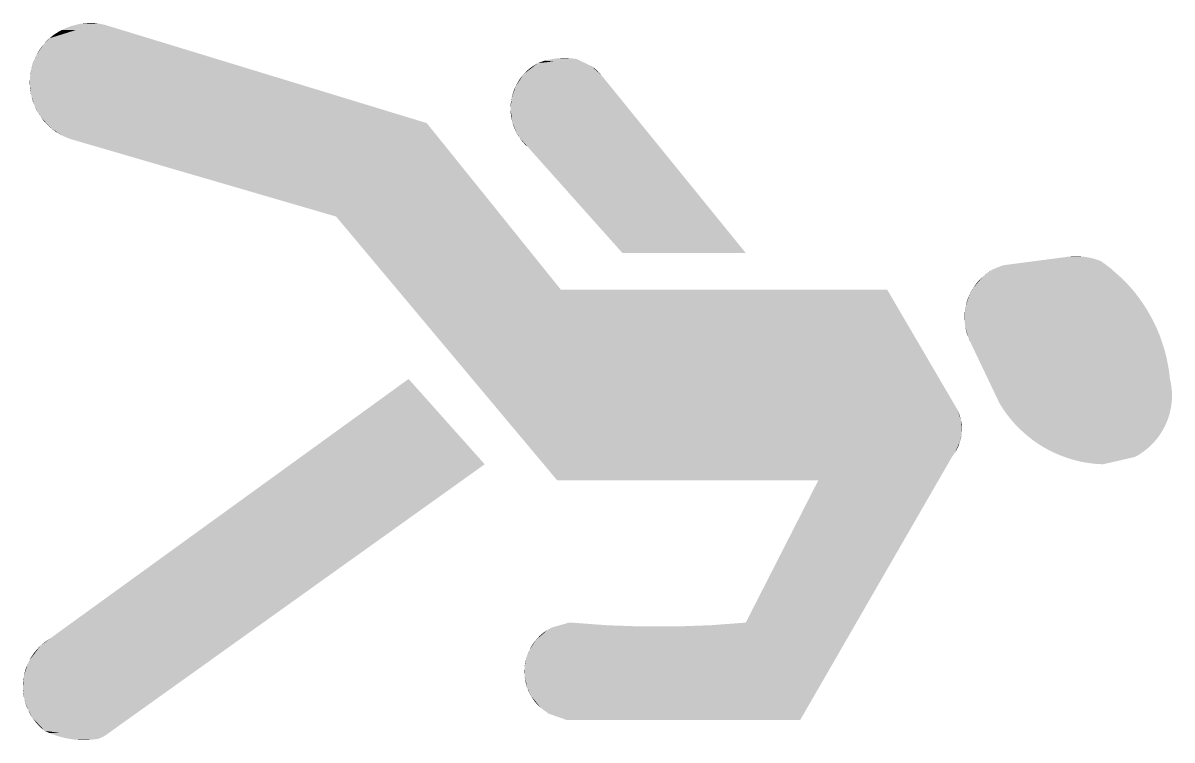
# Model space of a CAD drawing. Extents: x 561.2 to 579.4, y 765.1 to 808.4.
# Drawn here: x 563.344 to 564.444, y 767.868 to 768.554 of the extents above; entities that cross this region are included whole.
import ezdxf

# ---------------------------------------------------------------- set-up
doc = ezdxf.new("R2010")
doc.units = 0

# ---------------------------------------------------------------- blocks, each defined once
blk = doc.blocks.new('1_23_2')
at = {"color": 0}
for points in [[(0.0253, 0.3317), (0.0714, 0.346), (0.0273, 0.2455)], [(0.039, 0.238), (0.0273, 0.2455), (0.0714, 0.346)], [(0.0714, 0.346), (0.0773, 0.3449), (0.039, 0.238)], [(0.039, 0.238), (0.0773, 0.3449), (0.0445, 0.2357)], [(0.0464, 0.2351), (0.0445, 0.2357), (0.0773, 0.3449)], [(0.0773, 0.3449), (0.0792, 0.3444), (0.0464, 0.2351)], [(0.0792, 0.3444), (0.0811, 0.3438), (0.0464, 0.2351)], [(0.2999, 0.1612), (0.0464, 0.2351), (0.0811, 0.3438)], [(0.0811, 0.3438), (0.3867, 0.2506), (0.2999, 0.1612)], [(0.0082, 0.303), (0.0198, 0.326), (0.0253, 0.3317)], [(0.0082, 0.303), (0.0253, 0.3317), (0.0109, 0.2678)], [(0.0273, 0.2455), (0.0109, 0.2678), (0.0253, 0.3317)], [(0.0198, 0.326), (0.0224, 0.3289), (0.0253, 0.3317)], [(0.0224, 0.3289), (0.0238, 0.3304), (0.0253, 0.3317)], [(0.0082, 0.303), (0.0106, 0.3106), (0.0198, 0.326)], [(0.0106, 0.3106), (0.0131, 0.316), (0.0198, 0.326)], [(0.0185, 0.3244), (0.0198, 0.326), (0.0131, 0.316)], [(0.0131, 0.316), (0.0141, 0.3178), (0.0185, 0.3244)], [(0.0141, 0.3178), (0.0151, 0.3195), (0.0185, 0.3244)], [(0.0151, 0.3195), (0.0162, 0.3212), (0.0185, 0.3244)], [(0.0162, 0.3212), (0.0173, 0.3228), (0.0185, 0.3244)], [(0.0198, 0.326), (0.0211, 0.3275), (0.0224, 0.3289)], [(0.0099, 0.3087), (0.0106, 0.3106), (0.0082, 0.303)], [(0.0082, 0.303), (0.0087, 0.3049), (0.0099, 0.3087)], [(0.0087, 0.3049), (0.0093, 0.3068), (0.0099, 0.3087)], [(0.0122, 0.3142), (0.0131, 0.316), (0.0106, 0.3106)], [(0.0106, 0.3106), (0.0114, 0.3124), (0.0122, 0.3142)], [(0.4931, 0.308), (0.5302, 0.3119), (0.4719, 0.2858)], [(0.4719, 0.2858), (0.5302, 0.3119), (0.4723, 0.2423)], [(0.4839, 0.2273), (0.4723, 0.2423), (0.5302, 0.3119)], [(0.5302, 0.3119), (0.5533, 0.2972), (0.4839, 0.2273)], [(0.5442, 0.3052), (0.5533, 0.2972), (0.5302, 0.3119)], [(0.0069, 0.2951), (0.0082, 0.303), (0.0066, 0.2872)], [(0.0079, 0.2773), (0.0066, 0.2872), (0.0082, 0.303)], [(0.0078, 0.3011), (0.0082, 0.303), (0.0069, 0.2951)], [(0.0069, 0.2951), (0.0071, 0.2971), (0.0078, 0.3011)], [(0.0071, 0.2971), (0.0074, 0.2991), (0.0078, 0.3011)], [(0.0109, 0.2678), (0.0079, 0.2773), (0.0082, 0.303)], [(0.4795, 0.2974), (0.4931, 0.308), (0.4719, 0.2858)], [(0.4719, 0.2858), (0.4773, 0.2947), (0.4795, 0.2974)], [(0.4773, 0.2947), (0.4784, 0.296), (0.4795, 0.2974)], [(0.4795, 0.2974), (0.4887, 0.3053), (0.4931, 0.308)], [(0.4832, 0.301), (0.4887, 0.3053), (0.4795, 0.2974)], [(0.4795, 0.2974), (0.4807, 0.2986), (0.4832, 0.301)], [(0.4807, 0.2986), (0.4819, 0.2999), (0.4832, 0.301)], [(0.4832, 0.301), (0.4845, 0.3022), (0.4887, 0.3053)], [(0.5741, 0.1263), (0.4839, 0.2273), (0.5533, 0.2972)], [(0.4872, 0.3043), (0.4887, 0.3053), (0.4845, 0.3022)], [(0.4845, 0.3022), (0.4859, 0.3033), (0.4872, 0.3043)], [(0.5484, 0.3021), (0.5533, 0.2972), (0.5442, 0.3052)], [(0.5442, 0.3052), (0.547, 0.3032), (0.5484, 0.3021)], [(0.5442, 0.3052), (0.5456, 0.3042), (0.547, 0.3032)], [(0.5484, 0.3021), (0.5497, 0.3009), (0.5533, 0.2972)], [(0.5497, 0.3009), (0.5509, 0.2997), (0.5533, 0.2972)], [(0.5509, 0.2997), (0.5521, 0.2985), (0.5533, 0.2972)], [(0.5533, 0.2972), (0.6922, 0.1263), (0.5741, 0.1263)], [(0.0067, 0.2931), (0.0069, 0.2951), (0.0066, 0.2892)], [(0.0066, 0.2872), (0.0066, 0.2892), (0.0069, 0.2951)], [(0.0066, 0.2892), (0.0066, 0.2912), (0.0067, 0.2931)], [(0.0069, 0.2832), (0.0068, 0.2852), (0.0066, 0.2872)], [(0.0072, 0.2812), (0.0069, 0.2832), (0.0066, 0.2872)], [(0.0072, 0.2812), (0.0066, 0.2872), (0.0079, 0.2773)], [(0.4719, 0.2858), (0.4735, 0.2889), (0.4773, 0.2947)], [(0.4719, 0.2858), (0.4726, 0.2874), (0.4735, 0.2889)], [(0.4735, 0.2889), (0.4753, 0.2919), (0.4773, 0.2947)], [(0.4735, 0.2889), (0.4744, 0.2904), (0.4753, 0.2919)], [(0.4753, 0.2919), (0.4763, 0.2933), (0.4773, 0.2947)], [(0.0079, 0.2773), (0.0075, 0.2792), (0.0072, 0.2812)], [(0.0089, 0.2734), (0.0084, 0.2753), (0.0079, 0.2773)], [(0.0109, 0.2678), (0.0089, 0.2734), (0.0079, 0.2773)], [(0.468, 0.2744), (0.4719, 0.2858), (0.467, 0.264)], [(0.467, 0.264), (0.4719, 0.2858), (0.4723, 0.2423)], [(0.468, 0.2744), (0.4688, 0.2777), (0.4719, 0.2858)], [(0.468, 0.2744), (0.4684, 0.2761), (0.4688, 0.2777)], [(0.4688, 0.2777), (0.4693, 0.2794), (0.4719, 0.2858)], [(0.4711, 0.2843), (0.4719, 0.2858), (0.4693, 0.2794)], [(0.4693, 0.2794), (0.4699, 0.281), (0.4711, 0.2843)], [(0.4699, 0.281), (0.4705, 0.2827), (0.4711, 0.2843)], [(0.0109, 0.2678), (0.0095, 0.2715), (0.0089, 0.2734)], [(0.0109, 0.2678), (0.0102, 0.2696), (0.0095, 0.2715)], [(0.0144, 0.2606), (0.0117, 0.2659), (0.0109, 0.2678)], [(0.0273, 0.2455), (0.0144, 0.2606), (0.0109, 0.2678)], [(0.0134, 0.2624), (0.0125, 0.2641), (0.0117, 0.2659)], [(0.0144, 0.2606), (0.0134, 0.2624), (0.0117, 0.2659)], [(0.467, 0.264), (0.4671, 0.2675), (0.468, 0.2744)], [(0.467, 0.264), (0.467, 0.2658), (0.4671, 0.2675)], [(0.4677, 0.2727), (0.468, 0.2744), (0.4671, 0.2675)], [(0.4671, 0.2675), (0.4672, 0.2692), (0.4677, 0.2727)], [(0.4672, 0.2692), (0.4674, 0.2709), (0.4677, 0.2727)], [(0.0166, 0.2573), (0.0155, 0.2589), (0.0144, 0.2606)], [(0.0177, 0.2556), (0.0166, 0.2573), (0.0144, 0.2606)], [(0.0273, 0.2455), (0.0177, 0.2556), (0.0144, 0.2606)], [(0.0189, 0.254), (0.0177, 0.2556), (0.0273, 0.2455)], [(0.0215, 0.251), (0.0202, 0.2525), (0.0189, 0.254)], [(0.0229, 0.2496), (0.0215, 0.251), (0.0189, 0.254)], [(0.0273, 0.2455), (0.0229, 0.2496), (0.0189, 0.254)], [(0.4671, 0.2606), (0.467, 0.2623), (0.467, 0.264)], [(0.4673, 0.2588), (0.4671, 0.2606), (0.467, 0.264)], [(0.4686, 0.252), (0.4673, 0.2588), (0.467, 0.264)], [(0.4723, 0.2423), (0.4686, 0.252), (0.467, 0.264)], [(0.4678, 0.2554), (0.4675, 0.2571), (0.4673, 0.2588)], [(0.4678, 0.2554), (0.4673, 0.2588), (0.4686, 0.252)], [(0.4686, 0.252), (0.4682, 0.2537), (0.4678, 0.2554)], [(0.0273, 0.2455), (0.0243, 0.2482), (0.0229, 0.2496)], [(0.0273, 0.2455), (0.0258, 0.2468), (0.0243, 0.2482)], [(0.0288, 0.2443), (0.0273, 0.2455), (0.039, 0.238)], [(0.039, 0.238), (0.0304, 0.2431), (0.0288, 0.2443)], [(0.0338, 0.2409), (0.0321, 0.2419), (0.0304, 0.2431)], [(0.2999, 0.1612), (0.3867, 0.2506), (0.5151, 0.0913)], [(0.4696, 0.2487), (0.4691, 0.2503), (0.4686, 0.252)], [(0.4702, 0.247), (0.4696, 0.2487), (0.4686, 0.252)], [(0.4723, 0.2423), (0.4702, 0.247), (0.4686, 0.252)], [(0.4708, 0.2454), (0.4702, 0.247), (0.4723, 0.2423)], [(0.4723, 0.2423), (0.4715, 0.2438), (0.4708, 0.2454)], [(0.4739, 0.2392), (0.4731, 0.2407), (0.4723, 0.2423)], [(0.4748, 0.2378), (0.4739, 0.2392), (0.4723, 0.2423)], [(0.4758, 0.2363), (0.4748, 0.2378), (0.4723, 0.2423)], [(0.4758, 0.2363), (0.4723, 0.2423), (0.4839, 0.2273)], [(0.4779, 0.2335), (0.4768, 0.2349), (0.4758, 0.2363)], [(0.4779, 0.2335), (0.4758, 0.2363), (0.4839, 0.2273)], [(0.4801, 0.2309), (0.479, 0.2322), (0.4779, 0.2335)], [(0.4813, 0.2297), (0.4801, 0.2309), (0.4779, 0.2335)], [(0.4839, 0.2273), (0.4813, 0.2297), (0.4779, 0.2335)], [(0.4839, 0.2273), (0.4826, 0.2285), (0.4813, 0.2297)], [(0.2999, 0.1612), (0.5151, 0.0913), (0.5117, -0.0913)], [(0.9387, 0.1146), (0.9998, 0.1226), (0.9074, 0.0408)], [(0.9352, -0.0175), (0.9074, 0.0408), (0.9998, 0.1226)], [(0.9998, 0.1226), (1.0606, 0.0935), (0.9352, -0.0175)], [(1.0569, 0.0975), (1.0606, 0.0935), (0.9998, 0.1226)], [(1.0532, 0.1013), (1.0569, 0.0975), (0.9998, 0.1226)], [(0.924, 0.1074), (0.9319, 0.112), (0.9019, 0.06)], [(0.9019, 0.06), (0.9319, 0.112), (0.9052, 0.0458)], [(0.9074, 0.0408), (0.9052, 0.0458), (0.9319, 0.112)], [(0.9319, 0.112), (0.9387, 0.1146), (0.9074, 0.0408)], [(0.924, 0.1074), (0.927, 0.1094), (0.9302, 0.1112)], [(0.9101, 0.0931), (0.924, 0.1074), (0.9019, 0.06)], [(0.9196, 0.1041), (0.924, 0.1074), (0.9101, 0.0931)], [(0.9157, 0.1003), (0.9196, 0.1041), (0.9101, 0.0931)], [(0.9101, 0.0931), (0.9111, 0.0946), (0.9157, 0.1003)], [(0.9111, 0.0946), (0.9133, 0.0975), (0.9157, 0.1003)], [(0.9133, 0.0975), (0.9145, 0.0989), (0.9157, 0.1003)], [(0.9157, 0.1003), (0.917, 0.1016), (0.9196, 0.1041)], [(0.917, 0.1016), (0.9183, 0.1028), (0.9196, 0.1041)], [(0.9196, 0.1041), (0.921, 0.1052), (0.924, 0.1074)], [(0.921, 0.1052), (0.9225, 0.1064), (0.924, 0.1074)], [(0.924, 0.1074), (0.9255, 0.1085), (0.927, 0.1094)], [(0.5117, -0.0913), (0.5151, 0.0913), (0.7616, -0.0913)], [(0.5151, 0.0913), (0.8276, 0.0913), (0.7616, -0.0913)], [(0.8276, 0.0913), (0.8936, -0.0214), (0.7616, -0.0913)], [(0.9019, 0.06), (0.903, 0.0763), (0.9101, 0.0931)], [(0.9066, 0.0867), (0.9101, 0.0931), (0.903, 0.0763)], [(0.9066, 0.0867), (0.9074, 0.0883), (0.9101, 0.0931)], [(0.9074, 0.0883), (0.9082, 0.0899), (0.9101, 0.0931)], [(0.9082, 0.0899), (0.9091, 0.0915), (0.9101, 0.0931)], [(0.9111, 0.0946), (0.9122, 0.0961), (0.9133, 0.0975)], [(1.0606, 0.0935), (1.0641, 0.0894), (0.9352, -0.0175)], [(1.0641, 0.0894), (1.0674, 0.0851), (0.9352, -0.0175)], [(0.9051, 0.0833), (0.9066, 0.0867), (0.903, 0.0763)], [(0.9045, 0.0816), (0.9051, 0.0833), (0.903, 0.0763)], [(0.903, 0.0763), (0.9034, 0.0781), (0.9045, 0.0816)], [(0.9034, 0.0781), (0.9039, 0.0799), (0.9045, 0.0816)], [(0.9051, 0.0833), (0.9058, 0.085), (0.9066, 0.0867)], [(1.0674, 0.0851), (1.0706, 0.0808), (0.9352, -0.0175)], [(1.0706, 0.0808), (1.0736, 0.0763), (0.9352, -0.0175)], [(0.9017, 0.0655), (0.9017, 0.0673), (0.9019, 0.0691)], [(0.9017, 0.0655), (0.9019, 0.0691), (0.9019, 0.06)], [(0.9023, 0.0727), (0.903, 0.0763), (0.9019, 0.06)], [(0.9019, 0.0691), (0.9021, 0.0709), (0.9023, 0.0727)], [(0.9019, 0.06), (0.9019, 0.0691), (0.9023, 0.0727)], [(0.9023, 0.0727), (0.9026, 0.0745), (0.903, 0.0763)], [(1.0736, 0.0763), (1.0765, 0.0718), (0.9352, -0.0175)], [(1.0765, 0.0718), (1.0792, 0.0671), (0.9352, -0.0175)], [(1.0792, 0.0671), (1.0818, 0.0624), (0.9352, -0.0175)], [(0.9018, 0.0618), (0.9017, 0.0636), (0.9017, 0.0655)], [(0.9019, 0.06), (0.9018, 0.0618), (0.9017, 0.0655)], [(0.9023, 0.0564), (0.9021, 0.0582), (0.9019, 0.06)], [(0.9023, 0.0564), (0.9019, 0.06), (0.9052, 0.0458)], [(0.9027, 0.0546), (0.9023, 0.0564), (0.904, 0.0492)], [(0.9052, 0.0458), (0.904, 0.0492), (0.9023, 0.0564)], [(0.9375, -0.0211), (0.9352, -0.0175), (1.0818, 0.0624)], [(0.9398, -0.0247), (0.9375, -0.0211), (1.0818, 0.0624)], [(1.0818, 0.0624), (1.0842, 0.0576), (0.9398, -0.0247)], [(0.9424, -0.0282), (0.9398, -0.0247), (1.0842, 0.0576)], [(0.945, -0.0315), (0.9424, -0.0282), (1.0842, 0.0576)], [(1.0842, 0.0576), (1.0864, 0.0527), (0.945, -0.0315)], [(0.903, 0.0528), (0.9027, 0.0546), (0.904, 0.0492)], [(0.904, 0.0492), (0.9035, 0.051), (0.903, 0.0528)], [(0.9052, 0.0458), (0.9046, 0.0475), (0.904, 0.0492)], [(0.9066, 0.0424), (0.9059, 0.0441), (0.9052, 0.0458)], [(0.9074, 0.0408), (0.9066, 0.0424), (0.9052, 0.0458)], [(0.9477, -0.0348), (0.945, -0.0315), (1.0864, 0.0527)], [(0.9506, -0.038), (0.9477, -0.0348), (1.0864, 0.0527)], [(1.0864, 0.0527), (1.0885, 0.0477), (0.9506, -0.038)], [(0.9536, -0.0411), (0.9506, -0.038), (1.0885, 0.0477)], [(0.9567, -0.044), (0.9536, -0.0411), (1.0885, 0.0477)], [(1.0885, 0.0477), (1.0903, 0.0426), (0.9567, -0.044)], [(0.9599, -0.0469), (0.9567, -0.044), (1.0903, 0.0426)], [(0.9632, -0.0496), (0.9599, -0.0469), (1.0903, 0.0426)], [(1.0903, 0.0426), (1.092, 0.0375), (0.9632, -0.0496)], [(0.9666, -0.0523), (0.9632, -0.0496), (1.092, 0.0375)], [(1.092, 0.0375), (1.0936, 0.0323), (0.9666, -0.0523)], [(0.97, -0.0548), (0.9666, -0.0523), (1.0936, 0.0323)], [(0.9736, -0.0571), (0.97, -0.0548), (1.0936, 0.0323)], [(1.0936, 0.0323), (1.0949, 0.0271), (0.9736, -0.0571)], [(0.9773, -0.0594), (0.9736, -0.0571), (1.0949, 0.0271)], [(0.981, -0.0615), (0.9773, -0.0594), (1.0949, 0.0271)], [(1.0949, 0.0271), (1.096, 0.0218), (0.981, -0.0615)], [(0.9848, -0.0634), (0.981, -0.0615), (1.096, 0.0218)], [(0.9887, -0.0653), (0.9848, -0.0634), (1.096, 0.0218)], [(1.096, 0.0218), (1.097, 0.0165), (0.9887, -0.0653)], [(0.9926, -0.067), (0.9887, -0.0653), (1.097, 0.0165)], [(0.9966, -0.0685), (0.9926, -0.067), (1.097, 0.0165)], [(1.097, 0.0165), (1.0978, 0.0112), (0.9966, -0.0685)], [(1.0006, -0.0699), (0.9966, -0.0685), (1.0978, 0.0112)], [(1.0978, 0.0112), (1.0984, 0.0058), (1.0006, -0.0699)], [(0.0256, -0.2428), (0.3693, 0.0058), (0.4422, -0.0758)], [(1.0047, -0.0712), (1.0006, -0.0699), (1.0984, 0.0058)], [(1.0089, -0.0723), (1.0047, -0.0712), (1.0984, 0.0058)], [(1.013, -0.0733), (1.0089, -0.0723), (1.0984, 0.0058)], [(1.0172, -0.0741), (1.013, -0.0733), (1.0984, 0.0058)], [(1.0215, -0.0747), (1.0172, -0.0741), (1.0984, 0.0058)], [(1.0257, -0.0753), (1.0215, -0.0747), (1.0984, 0.0058)], [(1.03, -0.0756), (1.0257, -0.0753), (1.0984, 0.0058)], [(1.0984, 0.0058), (1.0989, 0.0036), (1.03, -0.0756)], [(1.0989, 0.0036), (1.0993, 0.0013), (1.03, -0.0756)], [(1.0993, 0.0013), (1.0997, -0.001), (1.03, -0.0756)], [(1.0997, -0.001), (1.1, -0.0033), (1.03, -0.0756)], [(1.1, -0.0033), (1.1002, -0.0056), (1.03, -0.0756)], [(1.1002, -0.0056), (1.1003, -0.0079), (1.03, -0.0756)], [(1.1003, -0.0079), (1.1003, -0.0103), (1.03, -0.0756)], [(1.1003, -0.0103), (1.1003, -0.0126), (1.03, -0.0756)], [(0.8901, -0.068), (0.7616, -0.0913), (0.8936, -0.0214)], [(0.8936, -0.0214), (0.8943, -0.0226), (0.8901, -0.068)], [(1.1003, -0.0126), (1.1002, -0.0149), (1.03, -0.0756)], [(1.1002, -0.0149), (1.0999, -0.0172), (1.03, -0.0756)], [(1.0999, -0.0172), (1.0997, -0.0195), (1.03, -0.0756)], [(1.0997, -0.0195), (1.0993, -0.0218), (1.03, -0.0756)], [(1.0993, -0.0218), (1.0988, -0.0241), (1.03, -0.0756)], [(0.891, -0.0668), (0.8901, -0.068), (0.8943, -0.0226)], [(0.8943, -0.0226), (0.8949, -0.0239), (0.891, -0.0668)], [(0.8926, -0.0644), (0.891, -0.0668), (0.8949, -0.0239)], [(0.8982, -0.0336), (0.8926, -0.0644), (0.8949, -0.0239)], [(0.8975, -0.0308), (0.8982, -0.0336), (0.8949, -0.0239)], [(0.8949, -0.0239), (0.8955, -0.0253), (0.8975, -0.0308)], [(0.8955, -0.0253), (0.8961, -0.0266), (0.8975, -0.0308)], [(0.8961, -0.0266), (0.8966, -0.028), (0.8975, -0.0308)], [(0.8966, -0.028), (0.8971, -0.0294), (0.8975, -0.0308)], [(0.8975, -0.0308), (0.8979, -0.0322), (0.8982, -0.0336)], [(1.0988, -0.0241), (1.0983, -0.0263), (1.03, -0.0756)], [(1.0983, -0.0263), (1.0977, -0.0286), (1.03, -0.0756)], [(1.0977, -0.0286), (1.097, -0.0308), (1.03, -0.0756)], [(1.097, -0.0308), (1.0963, -0.033), (1.03, -0.0756)], [(1.0963, -0.033), (1.0954, -0.0351), (1.03, -0.0756)], [(0.8989, -0.0467), (0.8926, -0.0644), (0.8982, -0.0336)], [(0.8991, -0.0408), (0.8989, -0.0467), (0.8982, -0.0336)], [(0.8982, -0.0336), (0.8989, -0.0379), (0.8991, -0.0408)], [(0.8987, -0.0365), (0.8989, -0.0379), (0.8982, -0.0336)], [(0.8982, -0.0336), (0.8985, -0.035), (0.8987, -0.0365)], [(0.8989, -0.0379), (0.899, -0.0394), (0.8991, -0.0408)], [(0.8991, -0.0408), (0.8991, -0.0423), (0.8989, -0.0467)], [(0.8991, -0.0423), (0.8991, -0.0438), (0.8989, -0.0467)], [(0.8991, -0.0438), (0.899, -0.0452), (0.8989, -0.0467)], [(1.0954, -0.0351), (1.0945, -0.0373), (1.03, -0.0756)], [(1.0945, -0.0373), (1.0935, -0.0394), (1.03, -0.0756)], [(1.0935, -0.0394), (1.0924, -0.0414), (1.03, -0.0756)], [(1.0924, -0.0414), (1.0913, -0.0435), (1.03, -0.0756)], [(1.0913, -0.0435), (1.0901, -0.0454), (1.03, -0.0756)], [(0.8974, -0.0538), (0.8926, -0.0644), (0.8989, -0.0467)], [(0.8974, -0.0538), (0.8965, -0.0566), (0.8926, -0.0644)], [(0.8974, -0.0538), (0.897, -0.0552), (0.8965, -0.0566)], [(0.8989, -0.0467), (0.8987, -0.0481), (0.8974, -0.0538)], [(0.8978, -0.0524), (0.8974, -0.0538), (0.8987, -0.0481)], [(0.8982, -0.051), (0.8978, -0.0524), (0.8987, -0.0481)], [(0.8987, -0.0481), (0.8984, -0.0496), (0.8982, -0.051)], [(1.0901, -0.0454), (1.0888, -0.0474), (1.03, -0.0756)], [(1.0888, -0.0474), (1.0875, -0.0493), (1.03, -0.0756)], [(1.0875, -0.0493), (1.0861, -0.0511), (1.03, -0.0756)], [(1.0861, -0.0511), (1.0846, -0.0529), (1.03, -0.0756)], [(1.0343, -0.0758), (1.03, -0.0756), (1.0846, -0.0529)], [(1.0846, -0.0529), (1.0831, -0.0547), (1.0343, -0.0758)], [(1.0831, -0.0547), (1.0815, -0.0563), (1.0343, -0.0758)], [(0.8926, -0.0644), (0.8918, -0.0656), (0.891, -0.0668)], [(0.8941, -0.0619), (0.8926, -0.0644), (0.8965, -0.0566)], [(0.8941, -0.0619), (0.8934, -0.0632), (0.8926, -0.0644)], [(0.8965, -0.0566), (0.896, -0.058), (0.8941, -0.0619)], [(0.8948, -0.0606), (0.8941, -0.0619), (0.896, -0.058)], [(0.896, -0.058), (0.8954, -0.0593), (0.8948, -0.0606)], [(1.0815, -0.0563), (1.0799, -0.058), (1.0343, -0.0758)], [(1.0799, -0.058), (1.0782, -0.0596), (1.0343, -0.0758)], [(1.0782, -0.0596), (1.0764, -0.0611), (1.0343, -0.0758)], [(1.0764, -0.0611), (1.0746, -0.0625), (1.0343, -0.0758)], [(1.0746, -0.0625), (1.0727, -0.0639), (1.0343, -0.0758)], [(1.0727, -0.0639), (1.0708, -0.0652), (1.0343, -0.0758)], [(1.0708, -0.0652), (1.0689, -0.0665), (1.0343, -0.0758)], [(0.0256, -0.2428), (0.4422, -0.0758), (0.0777, -0.3361)], [(0.7443, -0.3205), (0.7616, -0.0913), (0.8901, -0.068)], [(1.0689, -0.0665), (1.0669, -0.0677), (1.0343, -0.0758)], [(1.0669, -0.0677), (1.0648, -0.0688), (1.0343, -0.0758)], [(0.7443, -0.3205), (0.6922, -0.2273), (0.7616, -0.0913)], [(0.5067, -0.2319), (0.5223, -0.2275), (0.5204, -0.3203)], [(0.5221, -0.3205), (0.5204, -0.3203), (0.5223, -0.2275)], [(0.5255, -0.2273), (0.5588, -0.2298), (0.5221, -0.3205)], [(0.5239, -0.2274), (0.5255, -0.2273), (0.5221, -0.3205)], [(0.5223, -0.2275), (0.5239, -0.2274), (0.5221, -0.3205)], [(0.5588, -0.2298), (0.5922, -0.231), (0.5221, -0.3205)], [(0.5922, -0.231), (0.6255, -0.231), (0.5221, -0.3205)], [(0.7443, -0.3205), (0.5221, -0.3205), (0.6255, -0.231)], [(0.6255, -0.231), (0.6589, -0.2298), (0.7443, -0.3205)], [(0.6589, -0.2298), (0.6922, -0.2273), (0.7443, -0.3205)], [(0.4913, -0.2439), (0.5067, -0.2319), (0.4831, -0.2899)], [(0.4831, -0.2899), (0.5067, -0.2319), (0.5204, -0.3203)], [(0.5024, -0.2343), (0.5067, -0.2319), (0.4913, -0.2439)], [(0.4958, -0.2392), (0.5024, -0.2343), (0.4913, -0.2439)], [(0.4913, -0.2439), (0.4924, -0.2427), (0.4958, -0.2392)], [(0.4924, -0.2427), (0.4935, -0.2415), (0.4958, -0.2392)], [(0.4935, -0.2415), (0.4946, -0.2403), (0.4958, -0.2392)], [(0.4958, -0.2392), (0.4983, -0.2371), (0.5024, -0.2343)], [(0.4958, -0.2392), (0.4971, -0.2381), (0.4983, -0.2371)], [(0.0047, -0.2665), (0.0064, -0.2631), (0.0166, -0.2497)], [(0.0047, -0.2665), (0.0166, -0.2497), (0.0725, -0.3384)], [(0.0064, -0.2631), (0.0104, -0.2567), (0.0166, -0.2497)], [(0.0104, -0.2567), (0.0128, -0.2538), (0.0166, -0.2497)], [(0.0153, -0.251), (0.0166, -0.2497), (0.0128, -0.2538)], [(0.0128, -0.2538), (0.014, -0.2524), (0.0153, -0.251)], [(0.0195, -0.2472), (0.0256, -0.2428), (0.0166, -0.2497)], [(0.0166, -0.2497), (0.0256, -0.2428), (0.0725, -0.3384)], [(0.0166, -0.2497), (0.018, -0.2484), (0.0195, -0.2472)], [(0.024, -0.2438), (0.0256, -0.2428), (0.0195, -0.2472)], [(0.0225, -0.2449), (0.024, -0.2438), (0.0195, -0.2472)], [(0.0195, -0.2472), (0.0209, -0.246), (0.0225, -0.2449)], [(0.0725, -0.3384), (0.0256, -0.2428), (0.0777, -0.3361)], [(0.4851, -0.2534), (0.4913, -0.2439), (0.4831, -0.2579)], [(0.4831, -0.2579), (0.4913, -0.2439), (0.4831, -0.2899)], [(0.4866, -0.2505), (0.4913, -0.2439), (0.4851, -0.2534)], [(0.4851, -0.2534), (0.4858, -0.252), (0.4866, -0.2505)], [(0.4903, -0.2451), (0.4913, -0.2439), (0.4866, -0.2505)], [(0.4866, -0.2505), (0.4874, -0.2492), (0.4903, -0.2451)], [(0.4893, -0.2464), (0.4903, -0.2451), (0.4874, -0.2492)], [(0.4874, -0.2492), (0.4883, -0.2478), (0.4893, -0.2464)], [(0.0047, -0.2665), (0.0055, -0.2648), (0.0064, -0.2631)], [(0.0064, -0.2631), (0.0093, -0.2583), (0.0104, -0.2567)], [(0.0083, -0.2598), (0.0093, -0.2583), (0.0064, -0.2631)], [(0.0064, -0.2631), (0.0073, -0.2614), (0.0083, -0.2598)], [(0.0104, -0.2567), (0.0116, -0.2552), (0.0128, -0.2538)], [(0.4813, -0.2642), (0.4821, -0.261), (0.4805, -0.269)], [(0.4805, -0.269), (0.4821, -0.261), (0.4831, -0.2899)], [(0.4813, -0.2642), (0.4817, -0.2626), (0.4821, -0.261)], [(0.4821, -0.261), (0.4826, -0.2595), (0.4831, -0.2579)], [(0.4821, -0.261), (0.4831, -0.2579), (0.4831, -0.2899)], [(0.4831, -0.2579), (0.4844, -0.2549), (0.4851, -0.2534)], [(0.4831, -0.2579), (0.4837, -0.2564), (0.4844, -0.2549)], [(0.0008, -0.279), (0.0033, -0.2699), (0.0047, -0.2665)], [(0.0008, -0.279), (0.0047, -0.2665), (0.0725, -0.3384)], [(0.0021, -0.2735), (0.0033, -0.2699), (0.0008, -0.279)], [(0.0008, -0.279), (0.0012, -0.2772), (0.0021, -0.2735)], [(0.0012, -0.2772), (0.0016, -0.2753), (0.0021, -0.2735)], [(0.0021, -0.2735), (0.0027, -0.2717), (0.0033, -0.2699)], [(0.0033, -0.2699), (0.004, -0.2682), (0.0047, -0.2665)], [(0.4804, -0.2707), (0.4805, -0.269), (0.4803, -0.2739)], [(0.4805, -0.2788), (0.4803, -0.2739), (0.4805, -0.269)], [(0.4803, -0.2739), (0.4803, -0.2723), (0.4804, -0.2707)], [(0.4803, -0.2756), (0.4803, -0.2739), (0.4805, -0.2788)], [(0.481, -0.2658), (0.4813, -0.2642), (0.4805, -0.269)], [(0.4805, -0.269), (0.4807, -0.2674), (0.481, -0.2658)], [(0.4805, -0.2788), (0.4805, -0.269), (0.4831, -0.2899)], [(0, -0.2865), (0.0001, -0.2846), (0.0008, -0.279)], [(0, -0.2903), (0, -0.2865), (0.0008, -0.279)], [(0, -0.2903), (0.0008, -0.279), (0.0012, -0.2996)], [(0.0005, -0.2809), (0.0008, -0.279), (0.0001, -0.2846)], [(0.0001, -0.2846), (0.0003, -0.2827), (0.0005, -0.2809)], [(0.0016, -0.3014), (0.0012, -0.2996), (0.0008, -0.279)], [(0.0016, -0.3014), (0.0008, -0.279), (0.0093, -0.3185)], [(0.0093, -0.3185), (0.0008, -0.279), (0.0208, -0.3308)], [(0.0208, -0.3308), (0.0008, -0.279), (0.0725, -0.3384)], [(0.4805, -0.2788), (0.4804, -0.2772), (0.4803, -0.2756)], [(0.481, -0.282), (0.4807, -0.2804), (0.4805, -0.2788)], [(0.4816, -0.2852), (0.481, -0.282), (0.4805, -0.2788)], [(0.4831, -0.2899), (0.4816, -0.2852), (0.4805, -0.2788)], [(0.4816, -0.2852), (0.4813, -0.2836), (0.481, -0.282)], [(0.4821, -0.2868), (0.4816, -0.2852), (0.4831, -0.2899)], [(0, -0.2903), (0, -0.2884), (0, -0.2865)], [(0.0003, -0.294), (0.0001, -0.2921), (0, -0.2903)], [(0.0003, -0.294), (0, -0.2903), (0.0008, -0.2977)], [(0.0012, -0.2996), (0.0008, -0.2977), (0, -0.2903)], [(0.0008, -0.2977), (0.0005, -0.2959), (0.0003, -0.294)], [(0.4831, -0.2899), (0.4825, -0.2884), (0.4821, -0.2868)], [(0.4836, -0.2915), (0.4831, -0.2899), (0.485, -0.2944)], [(0.4865, -0.2973), (0.485, -0.2944), (0.4831, -0.2899)], [(0.4957, -0.3087), (0.4865, -0.2973), (0.4831, -0.2899)], [(0.5036, -0.3145), (0.4957, -0.3087), (0.4831, -0.2899)], [(0.5204, -0.3203), (0.5036, -0.3145), (0.4831, -0.2899)], [(0.485, -0.2944), (0.4843, -0.293), (0.4836, -0.2915)], [(0.4865, -0.2973), (0.4857, -0.2959), (0.485, -0.2944)], [(0.0026, -0.305), (0.0021, -0.3032), (0.0016, -0.3014)], [(0.0047, -0.3103), (0.0026, -0.305), (0.0016, -0.3014)], [(0.0093, -0.3185), (0.0047, -0.3103), (0.0016, -0.3014)], [(0.0039, -0.3086), (0.0033, -0.3068), (0.0026, -0.305)], [(0.0047, -0.3103), (0.0039, -0.3086), (0.0026, -0.305)], [(0.4873, -0.2987), (0.4865, -0.2973), (0.4957, -0.3087)], [(0.4882, -0.3001), (0.4873, -0.2987), (0.4957, -0.3087)], [(0.4892, -0.3014), (0.4882, -0.3001), (0.4922, -0.3052)], [(0.4922, -0.3052), (0.4882, -0.3001), (0.4957, -0.3087)], [(0.4912, -0.304), (0.4901, -0.3027), (0.4892, -0.3014)], [(0.4922, -0.3052), (0.4912, -0.304), (0.4892, -0.3014)], [(0.4957, -0.3087), (0.4933, -0.3064), (0.4922, -0.3052)], [(0.4957, -0.3087), (0.4945, -0.3076), (0.4933, -0.3064)], [(0.0063, -0.3137), (0.0055, -0.312), (0.0047, -0.3103)], [(0.0072, -0.3153), (0.0063, -0.3137), (0.0047, -0.3103)], [(0.0093, -0.3185), (0.0072, -0.3153), (0.0047, -0.3103)], [(0.0093, -0.3185), (0.0082, -0.3169), (0.0072, -0.3153)], [(0.0115, -0.3215), (0.0103, -0.32), (0.0093, -0.3185)], [(0.0127, -0.323), (0.0115, -0.3215), (0.0093, -0.3185)], [(0.0127, -0.323), (0.0093, -0.3185), (0.0208, -0.3308)], [(0.0152, -0.3258), (0.0139, -0.3244), (0.0127, -0.323)], [(0.0152, -0.3258), (0.0127, -0.323), (0.0179, -0.3284)], [(0.0194, -0.3296), (0.0179, -0.3284), (0.0127, -0.323)], [(0.0208, -0.3308), (0.0194, -0.3296), (0.0127, -0.323)], [(0.0179, -0.3284), (0.0165, -0.3271), (0.0152, -0.3258)]]:
    blk.add_solid(points, dxfattribs=at)
at = {"color": 0, "linetype": 'Continuous'}
for points in [[(0.0406, 0.3412), (0.0402, 0.3411), (0.0554, 0.3411)], [(0.0409, 0.3414), (0.0406, 0.3412), (0.0559, 0.3412)], [(0.0406, 0.3412), (0.0559, 0.3412), (0.0554, 0.3411)], [(0.0413, 0.3416), (0.0409, 0.3414), (0.0564, 0.3414)], [(0.0409, 0.3414), (0.0564, 0.3414), (0.0559, 0.3412)], [(0.0417, 0.3417), (0.0413, 0.3416), (0.0569, 0.3416)], [(0.0413, 0.3416), (0.0569, 0.3416), (0.0564, 0.3414)], [(0.0421, 0.3419), (0.0417, 0.3417), (0.0575, 0.3417)], [(0.0417, 0.3417), (0.0575, 0.3417), (0.0569, 0.3416)], [(0.0425, 0.342), (0.0421, 0.3419), (0.058, 0.3419)], [(0.0421, 0.3419), (0.058, 0.3419), (0.0575, 0.3417)], [(0.0428, 0.3422), (0.0425, 0.342), (0.0584, 0.342)], [(0.0425, 0.342), (0.0584, 0.342), (0.058, 0.3419)], [(0.0432, 0.3423), (0.0428, 0.3422), (0.0589, 0.3422)], [(0.0428, 0.3422), (0.0589, 0.3422), (0.0584, 0.342)], [(0.0436, 0.3425), (0.0432, 0.3423), (0.0594, 0.3423)], [(0.0432, 0.3423), (0.0594, 0.3423), (0.0589, 0.3422)], [(0.044, 0.3426), (0.0436, 0.3425), (0.0599, 0.3425)], [(0.0436, 0.3425), (0.0599, 0.3425), (0.0594, 0.3423)], [(0.0444, 0.3427), (0.044, 0.3426), (0.0603, 0.3426)], [(0.044, 0.3426), (0.0603, 0.3426), (0.0599, 0.3425)], [(0.0448, 0.3429), (0.0444, 0.3427), (0.0608, 0.3427)], [(0.0444, 0.3427), (0.0608, 0.3427), (0.0603, 0.3426)], [(0.0451, 0.343), (0.0448, 0.3429), (0.0612, 0.3429)], [(0.0448, 0.3429), (0.0612, 0.3429), (0.0608, 0.3427)], [(0.0455, 0.3431), (0.0451, 0.343), (0.0617, 0.343)], [(0.0451, 0.343), (0.0617, 0.343), (0.0612, 0.3429)], [(0.0459, 0.3433), (0.0455, 0.3431), (0.0621, 0.3431)], [(0.0455, 0.3431), (0.0621, 0.3431), (0.0617, 0.343)], [(0.0463, 0.3434), (0.0459, 0.3433), (0.0625, 0.3433)], [(0.0459, 0.3433), (0.0625, 0.3433), (0.0621, 0.3431)], [(0.0467, 0.3435), (0.0463, 0.3434), (0.0629, 0.3434)], [(0.0463, 0.3434), (0.0629, 0.3434), (0.0625, 0.3433)], [(0.0471, 0.3436), (0.0467, 0.3435), (0.0633, 0.3435)], [(0.0467, 0.3435), (0.0633, 0.3435), (0.0629, 0.3434)], [(0.0475, 0.3438), (0.0471, 0.3436), (0.0637, 0.3436)], [(0.0471, 0.3436), (0.0637, 0.3436), (0.0633, 0.3435)], [(0.0479, 0.3439), (0.0475, 0.3438), (0.0641, 0.3438)], [(0.0475, 0.3438), (0.0641, 0.3438), (0.0637, 0.3436)], [(0.0483, 0.344), (0.0479, 0.3439), (0.0645, 0.3439)], [(0.0479, 0.3439), (0.0645, 0.3439), (0.0641, 0.3438)], [(0.0487, 0.3441), (0.0483, 0.344), (0.0648, 0.344)], [(0.0483, 0.344), (0.0648, 0.344), (0.0645, 0.3439)], [(0.0491, 0.3442), (0.0487, 0.3441), (0.0652, 0.3441)], [(0.0487, 0.3441), (0.0652, 0.3441), (0.0648, 0.344)], [(0.0495, 0.3443), (0.0491, 0.3442), (0.0655, 0.3442)], [(0.0491, 0.3442), (0.0655, 0.3442), (0.0652, 0.3441)], [(0.0499, 0.3444), (0.0495, 0.3443), (0.0659, 0.3443)], [(0.0495, 0.3443), (0.0659, 0.3443), (0.0655, 0.3442)], [(0.0503, 0.3445), (0.0499, 0.3444), (0.0662, 0.3444)], [(0.0499, 0.3444), (0.0662, 0.3444), (0.0659, 0.3443)], [(0.0507, 0.3446), (0.0503, 0.3445), (0.0665, 0.3445)], [(0.0503, 0.3445), (0.0665, 0.3445), (0.0662, 0.3444)], [(0.0511, 0.3447), (0.0507, 0.3446), (0.0668, 0.3446)], [(0.0507, 0.3446), (0.0668, 0.3446), (0.0665, 0.3445)], [(0.0515, 0.3448), (0.0511, 0.3447), (0.0671, 0.3447)], [(0.0511, 0.3447), (0.0671, 0.3447), (0.0668, 0.3446)], [(0.0519, 0.3449), (0.0515, 0.3448), (0.0674, 0.3448)], [(0.0515, 0.3448), (0.0674, 0.3448), (0.0671, 0.3447)], [(0.0523, 0.345), (0.0519, 0.3449), (0.0677, 0.3449)], [(0.0519, 0.3449), (0.0677, 0.3449), (0.0674, 0.3448)], [(0.0527, 0.3451), (0.0523, 0.345), (0.068, 0.345)], [(0.0523, 0.345), (0.068, 0.345), (0.0677, 0.3449)], [(0.0531, 0.3452), (0.0527, 0.3451), (0.0683, 0.3451)], [(0.0527, 0.3451), (0.0683, 0.3451), (0.068, 0.345)], [(0.0535, 0.3452), (0.0531, 0.3452), (0.0686, 0.3452)], [(0.0531, 0.3452), (0.0686, 0.3452), (0.0683, 0.3451)], [(0.0539, 0.3453), (0.0535, 0.3452), (0.0688, 0.3452)], [(0.0535, 0.3452), (0.0688, 0.3452), (0.0686, 0.3452)], [(0.0543, 0.3454), (0.0539, 0.3453), (0.0691, 0.3453)], [(0.0539, 0.3453), (0.0691, 0.3453), (0.0688, 0.3452)], [(0.0547, 0.3455), (0.0543, 0.3454), (0.0693, 0.3454)], [(0.0543, 0.3454), (0.0693, 0.3454), (0.0691, 0.3453)], [(0.0551, 0.3455), (0.0547, 0.3455), (0.0695, 0.3455)], [(0.0547, 0.3455), (0.0695, 0.3455), (0.0693, 0.3454)], [(0.0555, 0.3456), (0.0551, 0.3455), (0.0697, 0.3455)], [(0.0551, 0.3455), (0.0697, 0.3455), (0.0695, 0.3455)], [(0.0559, 0.3457), (0.0555, 0.3456), (0.07, 0.3456)], [(0.0555, 0.3456), (0.07, 0.3456), (0.0697, 0.3455)], [(0.0563, 0.3457), (0.0559, 0.3457), (0.0702, 0.3457)], [(0.0559, 0.3457), (0.0702, 0.3457), (0.07, 0.3456)], [(0.0567, 0.3458), (0.0563, 0.3457), (0.0704, 0.3457)], [(0.0563, 0.3457), (0.0704, 0.3457), (0.0702, 0.3457)], [(0.0571, 0.3458), (0.0567, 0.3458), (0.0705, 0.3458)], [(0.0567, 0.3458), (0.0705, 0.3458), (0.0704, 0.3457)], [(0.0575, 0.3459), (0.0571, 0.3458), (0.0707, 0.3458)], [(0.0571, 0.3458), (0.0707, 0.3458), (0.0705, 0.3458)], [(0.0579, 0.3459), (0.0575, 0.3459), (0.0709, 0.3459)], [(0.0575, 0.3459), (0.0709, 0.3459), (0.0707, 0.3458)], [(0.0583, 0.346), (0.0579, 0.3459), (0.0711, 0.3459)], [(0.0579, 0.3459), (0.0711, 0.3459), (0.0709, 0.3459)], [(0.0587, 0.346), (0.0583, 0.346), (0.0712, 0.346)], [(0.0583, 0.346), (0.0712, 0.346), (0.0711, 0.3459)], [(0.059, 0.346), (0.0587, 0.346), (0.0713, 0.346)], [(0.0587, 0.346), (0.0713, 0.346), (0.0712, 0.346)], [(0.0591, 0.3461), (0.059, 0.346), (0.0714, 0.346)], [(0.059, 0.346), (0.0714, 0.346), (0.0713, 0.346)], [(0.0594, 0.3461), (0.0591, 0.3461), (0.0713, 0.3461)], [(0.0591, 0.3461), (0.0713, 0.3461), (0.0714, 0.346)], [(0.0596, 0.3461), (0.0594, 0.3461), (0.071, 0.3461)], [(0.0594, 0.3461), (0.071, 0.3461), (0.0713, 0.3461)], [(0.0598, 0.3461), (0.0596, 0.3461), (0.0709, 0.3461)], [(0.0596, 0.3461), (0.0709, 0.3461), (0.071, 0.3461)], [(0.06, 0.3461), (0.0598, 0.3461), (0.0706, 0.3461)], [(0.0598, 0.3461), (0.0706, 0.3461), (0.0709, 0.3461)], [(0.0602, 0.3462), (0.06, 0.3461), (0.0704, 0.3461)], [(0.06, 0.3461), (0.0704, 0.3461), (0.0706, 0.3461)], [(0.0604, 0.3462), (0.0602, 0.3462), (0.0702, 0.3462)], [(0.0602, 0.3462), (0.0702, 0.3462), (0.0704, 0.3461)], [(0.0606, 0.3462), (0.0604, 0.3462), (0.07, 0.3462)], [(0.0604, 0.3462), (0.07, 0.3462), (0.0702, 0.3462)], [(0.0608, 0.3462), (0.0606, 0.3462), (0.0698, 0.3462)], [(0.0606, 0.3462), (0.0698, 0.3462), (0.07, 0.3462)], [(0.061, 0.3462), (0.0608, 0.3462), (0.0696, 0.3462)], [(0.0608, 0.3462), (0.0696, 0.3462), (0.0698, 0.3462)], [(0.0612, 0.3462), (0.061, 0.3462), (0.0694, 0.3462)], [(0.061, 0.3462), (0.0694, 0.3462), (0.0696, 0.3462)], [(0.0614, 0.3462), (0.0612, 0.3462), (0.0692, 0.3462)], [(0.0612, 0.3462), (0.0692, 0.3462), (0.0694, 0.3462)], [(0.0616, 0.3463), (0.0614, 0.3462), (0.069, 0.3462)], [(0.0614, 0.3462), (0.069, 0.3462), (0.0692, 0.3462)], [(0.0618, 0.3463), (0.0616, 0.3463), (0.0688, 0.3463)], [(0.0616, 0.3463), (0.0688, 0.3463), (0.069, 0.3462)], [(0.062, 0.3463), (0.0618, 0.3463), (0.0686, 0.3463)], [(0.0618, 0.3463), (0.0686, 0.3463), (0.0688, 0.3463)], [(0.0623, 0.3463), (0.062, 0.3463), (0.0684, 0.3463)], [(0.062, 0.3463), (0.0684, 0.3463), (0.0686, 0.3463)], [(0.0624, 0.3463), (0.0623, 0.3463), (0.0682, 0.3463)], [(0.0623, 0.3463), (0.0682, 0.3463), (0.0684, 0.3463)], [(0.0627, 0.3463), (0.0624, 0.3463), (0.068, 0.3463)], [(0.0624, 0.3463), (0.068, 0.3463), (0.0682, 0.3463)], [(0.0628, 0.3463), (0.0627, 0.3463), (0.0677, 0.3463)], [(0.0627, 0.3463), (0.0677, 0.3463), (0.068, 0.3463)], [(0.0631, 0.3463), (0.0628, 0.3463), (0.0676, 0.3463)], [(0.0628, 0.3463), (0.0676, 0.3463), (0.0677, 0.3463)], [(0.0632, 0.3463), (0.0631, 0.3463), (0.0673, 0.3463)], [(0.0631, 0.3463), (0.0673, 0.3463), (0.0676, 0.3463)], [(0.0635, 0.3463), (0.0632, 0.3463), (0.0672, 0.3463)], [(0.0632, 0.3463), (0.0672, 0.3463), (0.0673, 0.3463)], [(0.0636, 0.3463), (0.0635, 0.3463), (0.0669, 0.3463)], [(0.0635, 0.3463), (0.0669, 0.3463), (0.0672, 0.3463)], [(0.0639, 0.3463), (0.0636, 0.3463), (0.0667, 0.3463)], [(0.0636, 0.3463), (0.0667, 0.3463), (0.0669, 0.3463)], [(0.0641, 0.3464), (0.0639, 0.3463), (0.0665, 0.3463)], [(0.0639, 0.3463), (0.0665, 0.3463), (0.0667, 0.3463)], [(0.0643, 0.3464), (0.0641, 0.3464), (0.0663, 0.3464)], [(0.0641, 0.3464), (0.0663, 0.3464), (0.0665, 0.3463)], [(0.0645, 0.3464), (0.0643, 0.3464), (0.0661, 0.3464)], [(0.0643, 0.3464), (0.0661, 0.3464), (0.0663, 0.3464)], [(0.0647, 0.3464), (0.0645, 0.3464), (0.0659, 0.3464)], [(0.0645, 0.3464), (0.0659, 0.3464), (0.0661, 0.3464)], [(0.0649, 0.3464), (0.0647, 0.3464), (0.0657, 0.3464)], [(0.0647, 0.3464), (0.0657, 0.3464), (0.0659, 0.3464)], [(0.0653, 0.3464), (0.0649, 0.3464), (0.0655, 0.3464)], [(0.0649, 0.3464), (0.0655, 0.3464), (0.0657, 0.3464)], [(0.0256, 0.332), (0.0261, 0.332), (0.0253, 0.3317)], [(0.0259, 0.3323), (0.0256, 0.332), (0.0261, 0.332)], [(0.0262, 0.3325), (0.0259, 0.3323), (0.027, 0.3323)], [(0.0259, 0.3323), (0.027, 0.3323), (0.0261, 0.332)], [(0.0266, 0.3328), (0.0262, 0.3325), (0.0278, 0.3325)], [(0.0262, 0.3325), (0.0278, 0.3325), (0.027, 0.3323)], [(0.0269, 0.333), (0.0266, 0.3328), (0.0287, 0.3328)], [(0.0266, 0.3328), (0.0287, 0.3328), (0.0278, 0.3325)], [(0.0272, 0.3333), (0.0269, 0.333), (0.0295, 0.333)], [(0.0269, 0.333), (0.0295, 0.333), (0.0287, 0.3328)], [(0.0275, 0.3335), (0.0272, 0.3333), (0.0303, 0.3333)], [(0.0272, 0.3333), (0.0303, 0.3333), (0.0295, 0.333)], [(0.0278, 0.3338), (0.0275, 0.3335), (0.0311, 0.3335)], [(0.0275, 0.3335), (0.0311, 0.3335), (0.0303, 0.3333)], [(0.0282, 0.334), (0.0278, 0.3338), (0.0319, 0.3338)], [(0.0278, 0.3338), (0.0319, 0.3338), (0.0311, 0.3335)], [(0.0285, 0.3343), (0.0282, 0.334), (0.0327, 0.334)], [(0.0282, 0.334), (0.0327, 0.334), (0.0319, 0.3338)], [(0.0288, 0.3345), (0.0285, 0.3343), (0.0335, 0.3343)], [(0.0285, 0.3343), (0.0335, 0.3343), (0.0327, 0.334)], [(0.0292, 0.3348), (0.0288, 0.3345), (0.0343, 0.3345)], [(0.0288, 0.3345), (0.0343, 0.3345), (0.0335, 0.3343)], [(0.0295, 0.335), (0.0292, 0.3348), (0.035, 0.3348)], [(0.0292, 0.3348), (0.035, 0.3348), (0.0343, 0.3345)], [(0.0298, 0.3352), (0.0295, 0.335), (0.0358, 0.335)], [(0.0295, 0.335), (0.0358, 0.335), (0.035, 0.3348)], [(0.0302, 0.3355), (0.0298, 0.3352), (0.0366, 0.3352)], [(0.0298, 0.3352), (0.0366, 0.3352), (0.0358, 0.335)], [(0.0305, 0.3357), (0.0302, 0.3355), (0.0373, 0.3355)], [(0.0302, 0.3355), (0.0373, 0.3355), (0.0366, 0.3352)], [(0.0309, 0.3359), (0.0305, 0.3357), (0.0381, 0.3357)], [(0.0305, 0.3357), (0.0381, 0.3357), (0.0373, 0.3355)], [(0.0312, 0.3362), (0.0309, 0.3359), (0.0388, 0.3359)], [(0.0309, 0.3359), (0.0388, 0.3359), (0.0381, 0.3357)], [(0.0315, 0.3364), (0.0312, 0.3362), (0.0395, 0.3362)], [(0.0312, 0.3362), (0.0395, 0.3362), (0.0388, 0.3359)], [(0.0319, 0.3366), (0.0315, 0.3364), (0.0403, 0.3364)], [(0.0315, 0.3364), (0.0403, 0.3364), (0.0395, 0.3362)], [(0.0322, 0.3368), (0.0319, 0.3366), (0.041, 0.3366)], [(0.0319, 0.3366), (0.041, 0.3366), (0.0403, 0.3364)], [(0.0326, 0.337), (0.0322, 0.3368), (0.0417, 0.3368)], [(0.0322, 0.3368), (0.0417, 0.3368), (0.041, 0.3366)], [(0.0329, 0.3373), (0.0326, 0.337), (0.0424, 0.337)], [(0.0326, 0.337), (0.0424, 0.337), (0.0417, 0.3368)], [(0.0333, 0.3375), (0.0329, 0.3373), (0.0431, 0.3373)], [(0.0329, 0.3373), (0.0431, 0.3373), (0.0424, 0.337)], [(0.0336, 0.3377), (0.0333, 0.3375), (0.0438, 0.3375)], [(0.0333, 0.3375), (0.0438, 0.3375), (0.0431, 0.3373)], [(0.034, 0.3379), (0.0336, 0.3377), (0.0445, 0.3377)], [(0.0336, 0.3377), (0.0445, 0.3377), (0.0438, 0.3375)], [(0.0343, 0.3381), (0.034, 0.3379), (0.0451, 0.3379)], [(0.034, 0.3379), (0.0451, 0.3379), (0.0445, 0.3377)], [(0.0347, 0.3383), (0.0343, 0.3381), (0.0458, 0.3381)], [(0.0343, 0.3381), (0.0458, 0.3381), (0.0451, 0.3379)], [(0.035, 0.3385), (0.0347, 0.3383), (0.0465, 0.3383)], [(0.0347, 0.3383), (0.0465, 0.3383), (0.0458, 0.3381)], [(0.0354, 0.3387), (0.035, 0.3385), (0.0471, 0.3385)], [(0.035, 0.3385), (0.0471, 0.3385), (0.0465, 0.3383)], [(0.0358, 0.3389), (0.0354, 0.3387), (0.0477, 0.3387)], [(0.0354, 0.3387), (0.0477, 0.3387), (0.0471, 0.3385)], [(0.0361, 0.3391), (0.0358, 0.3389), (0.0484, 0.3389)], [(0.0358, 0.3389), (0.0484, 0.3389), (0.0477, 0.3387)], [(0.0365, 0.3393), (0.0361, 0.3391), (0.049, 0.3391)], [(0.0361, 0.3391), (0.049, 0.3391), (0.0484, 0.3389)], [(0.0369, 0.3395), (0.0365, 0.3393), (0.0496, 0.3393)], [(0.0365, 0.3393), (0.0496, 0.3393), (0.049, 0.3391)], [(0.0372, 0.3397), (0.0369, 0.3395), (0.0502, 0.3395)], [(0.0369, 0.3395), (0.0502, 0.3395), (0.0496, 0.3393)], [(0.0376, 0.3398), (0.0372, 0.3397), (0.0508, 0.3397)], [(0.0372, 0.3397), (0.0508, 0.3397), (0.0502, 0.3395)], [(0.038, 0.34), (0.0376, 0.3398), (0.0514, 0.3398)], [(0.0376, 0.3398), (0.0514, 0.3398), (0.0508, 0.3397)], [(0.0383, 0.3402), (0.038, 0.34), (0.052, 0.34)], [(0.038, 0.34), (0.052, 0.34), (0.0514, 0.3398)], [(0.0387, 0.3404), (0.0383, 0.3402), (0.0526, 0.3402)], [(0.0383, 0.3402), (0.0526, 0.3402), (0.052, 0.34)], [(0.0391, 0.3406), (0.0387, 0.3404), (0.0532, 0.3404)], [(0.0387, 0.3404), (0.0532, 0.3404), (0.0526, 0.3402)], [(0.0394, 0.3407), (0.0391, 0.3406), (0.0537, 0.3406)], [(0.0391, 0.3406), (0.0537, 0.3406), (0.0532, 0.3404)], [(0.0398, 0.3409), (0.0394, 0.3407), (0.0543, 0.3407)], [(0.0394, 0.3407), (0.0543, 0.3407), (0.0537, 0.3406)], [(0.0402, 0.3411), (0.0398, 0.3409), (0.0548, 0.3409)], [(0.0398, 0.3409), (0.0548, 0.3409), (0.0543, 0.3407)], [(0.0402, 0.3411), (0.0554, 0.3411), (0.0548, 0.3409)], [(0.4953, 0.3088), (0.501, 0.3088), (0.4931, 0.308)], [(0.4976, 0.3096), (0.4953, 0.3088), (0.501, 0.3088)], [(0.4998, 0.3103), (0.4976, 0.3096), (0.5082, 0.3096)], [(0.4976, 0.3096), (0.5082, 0.3096), (0.501, 0.3088)], [(0.5021, 0.3109), (0.4998, 0.3103), (0.5146, 0.3103)], [(0.4998, 0.3103), (0.5146, 0.3103), (0.5082, 0.3096)], [(0.5044, 0.3114), (0.5021, 0.3109), (0.5203, 0.3109)], [(0.5021, 0.3109), (0.5203, 0.3109), (0.5146, 0.3103)], [(0.5067, 0.3118), (0.5044, 0.3114), (0.5253, 0.3114)], [(0.5044, 0.3114), (0.5253, 0.3114), (0.5203, 0.3109)], [(0.5071, 0.3119), (0.5067, 0.3118), (0.5295, 0.3118)], [(0.5067, 0.3118), (0.5295, 0.3118), (0.5253, 0.3114)], [(0.509, 0.3122), (0.5071, 0.3119), (0.5302, 0.3119)], [(0.5071, 0.3119), (0.5302, 0.3119), (0.5295, 0.3118)], [(0.5095, 0.3122), (0.509, 0.3122), (0.5282, 0.3122)], [(0.509, 0.3122), (0.5282, 0.3122), (0.5302, 0.3119)], [(0.5114, 0.3125), (0.5095, 0.3122), (0.5278, 0.3122)], [(0.5095, 0.3122), (0.5278, 0.3122), (0.5282, 0.3122)], [(0.5118, 0.3125), (0.5114, 0.3125), (0.5258, 0.3125)], [(0.5114, 0.3125), (0.5258, 0.3125), (0.5278, 0.3122)], [(0.5137, 0.3127), (0.5118, 0.3125), (0.5255, 0.3125)], [(0.5118, 0.3125), (0.5255, 0.3125), (0.5258, 0.3125)], [(0.5142, 0.3127), (0.5137, 0.3127), (0.5235, 0.3127)], [(0.5137, 0.3127), (0.5235, 0.3127), (0.5255, 0.3125)], [(0.5161, 0.3128), (0.5142, 0.3127), (0.5231, 0.3127)], [(0.5142, 0.3127), (0.5231, 0.3127), (0.5235, 0.3127)], [(0.5167, 0.3128), (0.5161, 0.3128), (0.5211, 0.3128)], [(0.5161, 0.3128), (0.5211, 0.3128), (0.5231, 0.3127)], [(0.5184, 0.3128), (0.5167, 0.3128), (0.5208, 0.3128)], [(0.5167, 0.3128), (0.5208, 0.3128), (0.5211, 0.3128)], [(1, 0.1227), (0.9998, 0.1226), (1.0166, 0.1226)], [(0.9998, 0.1226), (1.0005, 0.1223), (1.0187, 0.1223)], [(0.9998, 0.1226), (1.0166, 0.1226), (1.0187, 0.1223)], [(1.0021, 0.1229), (1, 0.1227), (1.0164, 0.1227)], [(1, 0.1227), (1.0164, 0.1227), (1.0166, 0.1226)], [(1.0005, 0.1223), (1.0016, 0.1219), (1.0211, 0.1219)], [(1.0005, 0.1223), (1.0187, 0.1223), (1.0211, 0.1219)], [(1.0016, 0.1219), (1.0029, 0.1214), (1.0234, 0.1214)], [(1.0016, 0.1219), (1.0211, 0.1219), (1.0234, 0.1214)], [(1.0024, 0.1229), (1.0021, 0.1229), (1.0142, 0.1229)], [(1.0021, 0.1229), (1.0142, 0.1229), (1.0164, 0.1227)], [(1.0045, 0.1231), (1.0024, 0.1229), (1.014, 0.1229)], [(1.0024, 0.1229), (1.014, 0.1229), (1.0142, 0.1229)], [(1.0029, 0.1214), (1.0044, 0.1208), (1.0257, 0.1208)], [(1.0029, 0.1214), (1.0234, 0.1214), (1.0257, 0.1208)], [(1.0049, 0.1231), (1.0045, 0.1231), (1.0118, 0.1231)], [(1.0045, 0.1231), (1.0118, 0.1231), (1.014, 0.1229)], [(1.0069, 0.1232), (1.0049, 0.1231), (1.0116, 0.1231)], [(1.0049, 0.1231), (1.0116, 0.1231), (1.0118, 0.1231)], [(1.0093, 0.1232), (1.0069, 0.1232), (1.0094, 0.1232)], [(1.0069, 0.1232), (1.0094, 0.1232), (1.0116, 0.1231)], [(1.0044, 0.1208), (1.0061, 0.1201), (1.028, 0.1201)], [(1.0044, 0.1208), (1.0257, 0.1208), (1.028, 0.1201)], [(1.0061, 0.1201), (1.008, 0.1193), (1.0302, 0.1193)], [(1.0061, 0.1201), (1.028, 0.1201), (1.0302, 0.1193)], [(1.008, 0.1193), (1.0101, 0.1185), (1.0324, 0.1185)], [(1.008, 0.1193), (1.0302, 0.1193), (1.0324, 0.1185)], [(1.0101, 0.1185), (1.0262, 0.1121), (1.0411, 0.1121)], [(1.0101, 0.1185), (1.0324, 0.1185), (1.0411, 0.1121)], [(1.0262, 0.1121), (1.0411, 0.1121), (1.0532, 0.1013)], [(0.0208, -0.3308), (0.0232, -0.3319), (0.0287, -0.3319)], [(0.0232, -0.3319), (0.0256, -0.333), (0.036, -0.333)], [(0.0232, -0.3319), (0.0287, -0.3319), (0.036, -0.333)], [(0.0256, -0.333), (0.0281, -0.334), (0.0429, -0.334)], [(0.0256, -0.333), (0.036, -0.333), (0.0429, -0.334)], [(0.0281, -0.334), (0.0306, -0.3349), (0.0491, -0.3349)], [(0.0281, -0.334), (0.0429, -0.334), (0.0491, -0.3349)], [(0.0306, -0.3349), (0.0331, -0.3358), (0.0548, -0.3358)], [(0.0306, -0.3349), (0.0491, -0.3349), (0.0548, -0.3358)], [(0.0331, -0.3358), (0.0357, -0.3365), (0.06, -0.3365)], [(0.0331, -0.3358), (0.0548, -0.3358), (0.06, -0.3365)], [(0.0357, -0.3365), (0.0382, -0.3372), (0.0646, -0.3372)], [(0.0357, -0.3365), (0.06, -0.3365), (0.0646, -0.3372)], [(0.0382, -0.3372), (0.0408, -0.3378), (0.0687, -0.3378)], [(0.0382, -0.3372), (0.0646, -0.3372), (0.0687, -0.3378)], [(0.0408, -0.3378), (0.0434, -0.3383), (0.0722, -0.3383)], [(0.0408, -0.3378), (0.0687, -0.3378), (0.0722, -0.3383)], [(0.0434, -0.3383), (0.0437, -0.3384), (0.0725, -0.3384)], [(0.0434, -0.3383), (0.0722, -0.3383), (0.0725, -0.3384)], [(0.0437, -0.3384), (0.0461, -0.3387), (0.0701, -0.3387)], [(0.0437, -0.3384), (0.0725, -0.3384), (0.0701, -0.3387)], [(0.0461, -0.3387), (0.0464, -0.3388), (0.0699, -0.3388)], [(0.0461, -0.3387), (0.0701, -0.3387), (0.0699, -0.3388)], [(0.0464, -0.3388), (0.0487, -0.3391), (0.0675, -0.3391)], [(0.0464, -0.3388), (0.0699, -0.3388), (0.0675, -0.3391)], [(0.0487, -0.3391), (0.049, -0.3391), (0.0673, -0.3391)], [(0.0487, -0.3391), (0.0675, -0.3391), (0.0673, -0.3391)], [(0.049, -0.3391), (0.0513, -0.3393), (0.0649, -0.3393)], [(0.049, -0.3391), (0.0673, -0.3391), (0.0649, -0.3393)], [(0.0513, -0.3393), (0.0517, -0.3394), (0.0646, -0.3394)], [(0.0513, -0.3393), (0.0649, -0.3393), (0.0646, -0.3394)], [(0.0517, -0.3394), (0.054, -0.3395), (0.0622, -0.3395)], [(0.0517, -0.3394), (0.0646, -0.3394), (0.0622, -0.3395)], [(0.054, -0.3395), (0.0544, -0.3395), (0.062, -0.3395)], [(0.054, -0.3395), (0.0622, -0.3395), (0.062, -0.3395)], [(0.0544, -0.3395), (0.0566, -0.3396), (0.0595, -0.3396)], [(0.0544, -0.3395), (0.062, -0.3395), (0.0595, -0.3396)], [(0.0566, -0.3396), (0.0595, -0.3396), (0.0593, -0.3396)]]:
    blk.add_solid(points, dxfattribs=at)

msp = doc.modelspace()

# ---------------------------------------------------------------- block references
msp.add_blockref('1_23_2', (563.3439, 768.2072))

doc.saveas('drawing.dxf')
